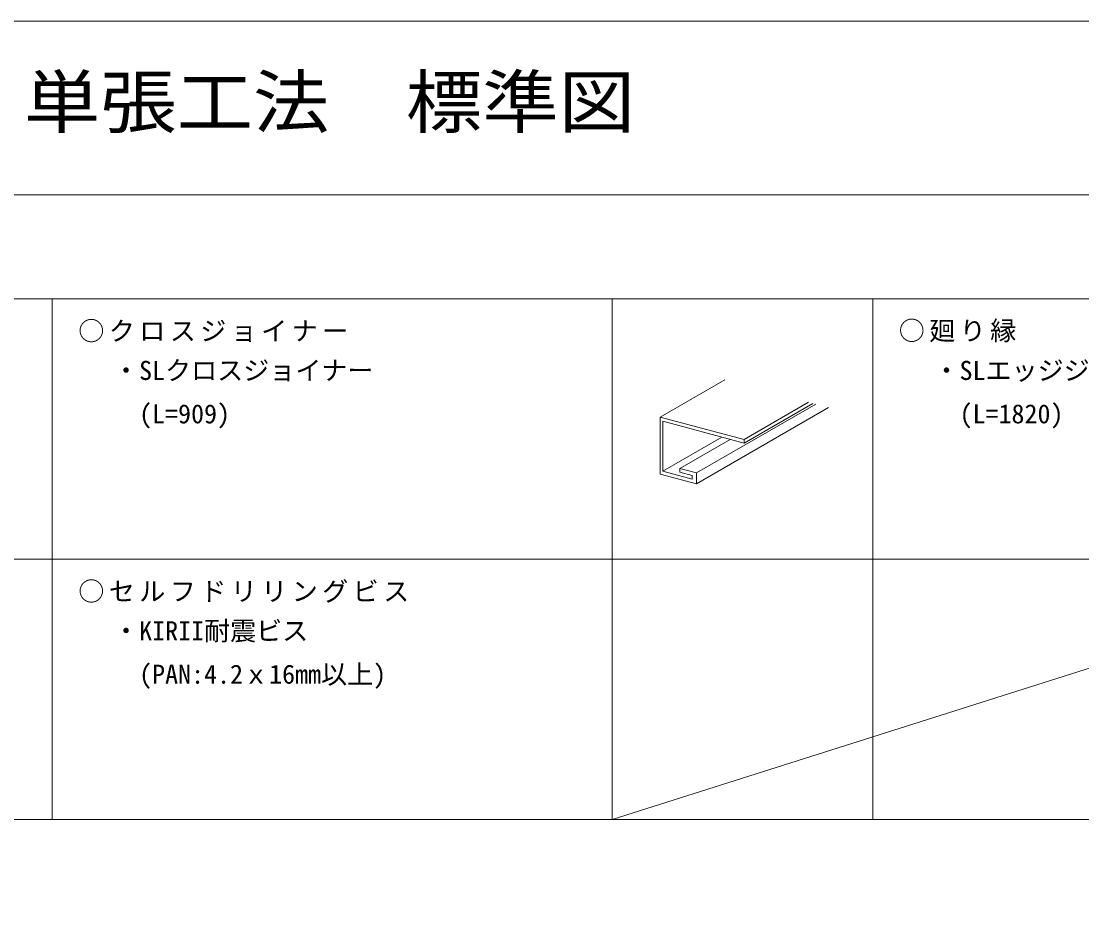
# Model space of a CAD drawing. Units: millimetres on the paper. Extents: x -195 to 195, y -140 to 138.
# Drawn here: x -130.5 to -69.5, y 85.8 to 137.5 of the extents above; entities that cross this region are included whole.
import ezdxf
from ezdxf.enums import TextEntityAlignment as Align

# ---------------------------------------------------------------- set-up
doc = ezdxf.new("R2010")
doc.units = ezdxf.units.MM
doc.layers.add('0-6_文字・矢印', color=7, linetype='Continuous')
doc.layers.add('F-6_文字・矢印', color=7, linetype='Continuous')
doc.layers.add('0-B_補強金具・金具・その他', color=3, linetype='Continuous', lineweight=18)
doc.layers.add('F-3_クロスジョイナー', color=3, linetype='Continuous', lineweight=18)
doc.styles.add('ＭＳ ゴシック', font='')
doc.styles.get('ＭＳ ゴシック').set_extended_font_data('MS Gothic')

msp = doc.modelspace()

# ---------------------------------------------------------------- linework, layer by layer
at = {"layer": '0-B_補強金具・金具・その他'}
for p, q in [((-93.734, 114.696), (-90.018, 116.842)), ((-88.904, 113.402), (-85.188, 115.548)), ((-88.904, 113.195), (-84.943, 115.482)), ((-91.647, 111.474), (-84.78, 115.438)), ((-91.647, 110.853), (-84.045, 115.241)), ((-93.734, 114.696), (-88.904, 113.402)), ((-93.734, 114.696), (-93.734, 111.412)), ((-93.593, 114.451), (-88.904, 113.195)), ((-93.593, 111.581), (-90.197, 113.541)), ((-92.613, 111.733), (-89.707, 113.41)), ((-88.904, 113.402), (-88.904, 113.195)), ((-93.734, 111.412), (-91.647, 110.853)), ((-92.613, 111.733), (-91.647, 111.474)), ((-91.892, 111.332), (-91.892, 111.125)), ((-91.647, 111.474), (-91.647, 110.853))]:
    msp.add_line(p, q, dxfattribs=at)
for points in [[(-93.593, 114.451), (-93.593, 111.581), (-91.892, 111.125)], [(-92.613, 111.733), (-92.613, 111.526), (-91.892, 111.332)]]:
    msp.add_lwpolyline(points, dxfattribs=at)
at = {"layer": 'F-3_クロスジョイナー'}
for p, q in [((-195, 137.5), (195, 137.5)), ((-195, 127.5), (195, 127.5)), ((-191, 121.5), (-2, 121.5)), ((-96.5, 121.5), (-96.5, 91.5)), ((-191, 106.5), (-2, 106.5)), ((-96.5, 91.5), (-49.25, 106.5)), ((-191, 91.5), (-2, 91.5))]:
    msp.add_line(p, q, dxfattribs=at)
at = {"layer": 'F-3_クロスジョイナー', "color": 4, "lineweight": 9}
for p, q in [((-128.75, 121.5), (-128.75, 91.5)), ((-81.5, 121.5), (-81.5, 91.5))]:
    msp.add_line(p, q, dxfattribs=at)
at = {"layer": 'F-3_クロスジョイナー'}
msp.add_lwpolyline([(-195, 137.5), (195, 137.5), (195, -137.5)], dxfattribs=at)

# ---------------------------------------------------------------- texts
at = {"layer": '0-6_文字・矢印', "style": 'ＭＳ ゴシック'}
for s, p in [('・SLクロスジョイナー', (-125.25, 116.5)), ('・SLエッジジョイナー', (-78, 116.5)), ('\u3000(L=909)', (-125.25, 114)), ('\u3000(L=1820)', (-78, 114)), ('・KIRII耐震ビス', (-125.25, 101.5)), ('\u3000(PAN:4.2ｘ16mm以上)', (-125.25, 99))]:
    msp.add_text(s, height=1.1, dxfattribs=at).set_placement(p, align=Align.BOTTOM_LEFT)
at = {"layer": '0-6_文字・矢印', "char_height": 1.1, "attachment_point": 7, "style": 'ＭＳ ゴシック'}
for s, insert in [('\\T1.17;○クロスジョイナー', (-127.25, 119)), ('\\T1.17;○廻り縁', (-80, 119)), ('\\T1.17;○セルフドリリングビス', (-127.25, 104))]:
    msp.add_mtext(s, dxfattribs=dict(at, insert=insert))
at = {"layer": 'F-6_文字・矢印', "style": 'ＭＳ ゴシック', "width": 1.1}
msp.add_text('グラスウールボード単張工法\u3000標準図', height=2.933, dxfattribs=at).set_placement((-170, 130.5), align=Align.BOTTOM_LEFT)

doc.saveas('drawing.dxf')
